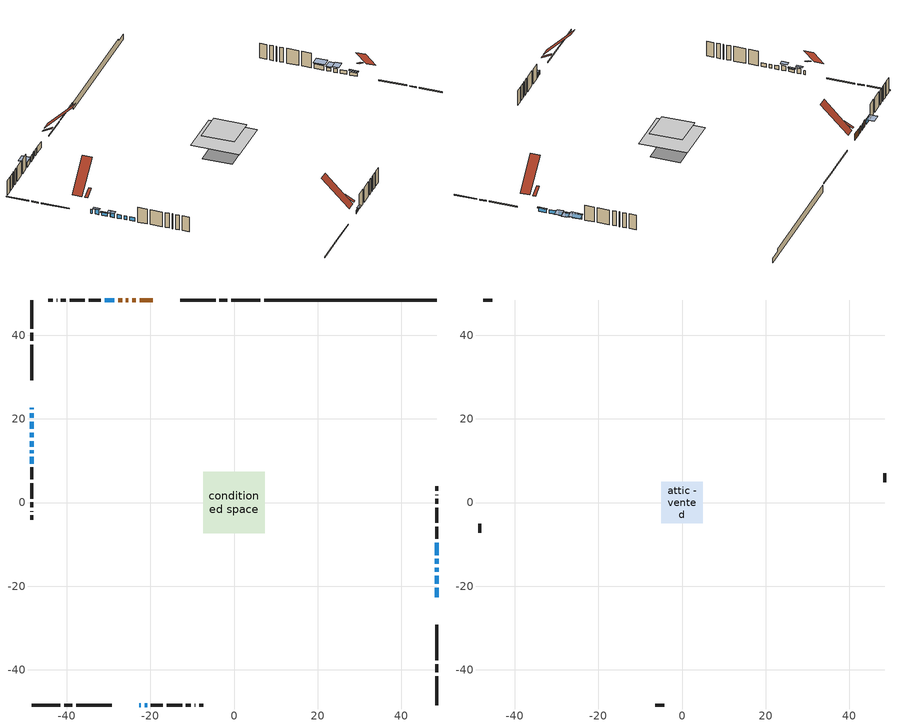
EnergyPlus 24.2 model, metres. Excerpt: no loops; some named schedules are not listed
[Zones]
conditioned space
 floor outside (Floor1 construction): -0.64,-0.64 -0.64,0.64 0.64,0.64 0.64,-0.64 z0.12
 floor adiabatic (AdiabaticFloorConstruction): -7.38,-7.38 -7.38,7.38 7.38,7.38 7.38,-7.38 z2.56
 floor foundation (Slab1 construction): -5.75,-4.56 -5.75,4.56 5.75,4.56 5.75,-4.56 z-2.22
 wall outside (RimJoist1 construction): 6.28,48.44 -0.66,48.44 / -48.44,-48.44 -41.51,-48.44 / -48.44,48.44 -48.44,41.51 / 48.44,-48.44 48.44,-41.51 z0.12:0.42
 wall outside (RimJoist2 construction): -1.59,48.44 -3.48,48.44 / -40.58,-48.44 -38.69,-48.44 / -48.44,40.58 -48.44,38.69 / 48.44,-40.58 48.44,-38.69 z0.12:0.42
 wall outside (RimJoist3 construction): -4.41,48.44 -12.86,48.44 / -37.76,-48.44 -29.3,-48.44 / -48.44,37.76 -48.44,29.3 / 48.44,-37.76 48.44,-29.3 z0.12:0.42
 wall outside (AdiabaticWallConstruction 1): -19.47,48.44 -22.57,48.44 / -23.49,48.44 -24.35,48.44 / -25.28,48.44 -25.86,48.44 / -26.79,48.44 -27.69,48.44 z0.12:2.15
 wall outside (AdiabaticWallConstruction): -48.44,22.7 -48.44,22.28 / 48.44,-19.44 48.44,-17.53 / -22.7,-48.44 -22.28,-48.44 / -48.44,14.66 -48.44,13.38 / 48.44,-16.6 48.44,-15.59 / -48.44,12.46 -48.44,11.83 / -48.44,10.9 -48.44,9.32 z0.12:1.34; -48.44,21.36 -48.44,20.24 / -48.44,16.7 -48.44,15.58 z0.12:1.75; -48.44,19.31 -48.44,17.63 / -21.36,-48.44 -20.8,-48.44 z0.12:1.04; 48.44,-22.7 48.44,-20.37 / 48.44,-14.66 48.44,-13.49 z0.12:1.26; 48.44,-12.56 48.44,-9.59 z0.12:1.64; -28.61,48.44 -30.96,48.44 z0.12:1.62
 wall outside (Wall1 construction): -31.89,48.44 -34.73,48.44 / -19.87,-48.44 -17.02,-48.44 / -48.44,8.39 -48.44,5.54 / 48.44,-8.66 48.44,-5.82 z0.12:5
 wall outside (Wall2 construction): -35.66,48.44 -39.32,48.44 / -16.09,-48.44 -12.43,-48.44 / -48.44,4.61 -48.44,0.95 / 48.44,-4.89 48.44,-1.22 z0.12:5
 wall outside (Wall3 construction): -40.25,48.44 -41.39,48.44 / -11.5,-48.44 -10.36,-48.44 / -48.44,0.02 -48.44,-1.12 / 48.44,-0.3 48.44,0.85 z0.12:5
 wall outside (Wall4 construction): -42.32,48.44 -42.45,48.44 / -9.43,-48.44 -9.3,-48.44 / -48.44,-2.05 -48.44,-2.18 / 48.44,1.78 48.44,1.91 z0.12:5
 wall outside (Wall5 construction): -43.38,48.44 -44.43,48.44 / -8.37,-48.44 -7.33,-48.44 / -48.44,-3.11 -48.44,-4.15 / 48.44,2.83 48.44,3.88 z0.12:5
 wall foundation (FoundationWall1 construction): 7.21,48.44,-2.22 7.21,48.44,0.12 44.32,48.44,0.12 44.32,48.44,-0.7 48.44,48.44,-0.7 48.44,48.44,-2.22
 window (WindowConstruction 8): -48.44,22.7 -48.44,22.28 z0.12:1.34
 window (WindowConstruction 12): -48.44,21.35 -48.44,20.24 z0.12:1.74
 window (WindowConstruction 5): -48.44,19.31 -48.44,17.63 z0.12:1.03
 window (WindowConstruction 6): 48.44,-22.7 48.44,-20.37 z0.12:1.26
 window (WindowConstruction 7): 48.44,-19.44 48.44,-17.53 z0.12:1.34
 window (WindowConstruction 13): -22.7,-48.44 -22.28,-48.44 z0.12:1.34
 window (WindowConstruction 9): -48.44,16.7 -48.44,15.58 z0.12:1.74
 window (WindowConstruction 14): -48.44,14.65 -48.44,13.39 z0.12:1.34
 window (WindowConstruction 10): 48.44,-16.6 48.44,-15.59 z0.12:1.34
 window (WindowConstruction 11): -21.35,-48.44 -20.8,-48.44 z0.12:1.03
 window (WindowConstruction): -48.44,12.46 -48.44,11.83 z0.12:1.34
 window (WindowConstruction 1): -48.44,10.9 -48.44,9.32 z0.12:1.34
 window (WindowConstruction 2): 48.44,-14.66 48.44,-13.49 z0.12:1.26
 window (WindowConstruction 3): 48.44,-12.56 48.44,-9.59 z0.12:1.64
 window (WindowConstruction 4): -28.62,48.44 -30.96,48.44 z0.12:1.62
 door (Door): -19.47,48.44 -22.57,48.44 z0.12:2.15
 door (Door 1): -23.49,48.44 -24.35,48.44 z0.12:2.15
 door (Door 2): -25.28,48.44 -25.86,48.44 z0.12:2.15
 door (Door 3): -26.79,48.44 -27.69,48.44 z0.12:2.15
 ceiling adiabatic (AdiabaticFloorConstruction): 7.38,-7.38 7.38,7.38 -7.38,7.38 -7.38,-7.38 z2.56
 roof outside (Roof2 construction): -18.54,48.44,5 -18.54,45.46,6.49 -17.7,45.46,6.49 -17.7,48.44,5; -23.63,-48.44,5 -23.63,-45.46,6.49 -24.47,-45.46,6.49 -24.47,-48.44,5; -48.44,23.63,5 -45.46,23.63,6.49 -45.46,24.47,6.49 -48.44,24.47,5; 48.44,-23.63,5 45.46,-23.63,6.49 45.46,-24.47,6.49 48.44,-24.47,5
attic - vented
 floor to conditioned space (Floor2 construction Reversed): -5.01,-5.01 -5.01,5.01 5.01,5.01 5.01,-5.01 z5
 wall outside (Wall6 construction): -45.36,48.44 -47.52,48.44 / -6.4,-48.44 -4.24,-48.44 / -48.44,-5.08 -48.44,-7.24 / 48.44,4.81 48.44,6.97 z0.12:5
 roof outside (Roof1 construction): -16.77,48.44,5 -16.77,40.02,13.42 -13.79,40.02,13.42 -13.79,48.44,5; -25.4,-48.44,5 -25.4,-40.02,13.42 -28.37,-40.02,13.42 -28.37,-48.44,5; -48.44,25.4,5 -40.02,25.4,13.42 -40.02,28.37,13.42 -48.44,28.37,5; 48.44,-25.4,5 40.02,-25.4,13.42 40.02,-28.37,13.42 48.44,-28.37,5
shading: -48.44,19.78 -48.44,21.81 -49.2,21.81 -49.2,19.78 z2.2; -48.44,17.33 -48.44,19.61 -49.05,19.61 -49.05,17.33 z1.33; 48.44,-20.07 48.44,-23 49.05,-23 49.05,-20.07 z1.56; -48.44,15.12 -48.44,17.16 -49.81,17.16 -49.81,15.12 z2.2; 48.44,-15.13 48.44,-17.06 51.04,-17.06 51.04,-15.13 z1.8; -20.19,-48.44 -21.96,-48.44 -21.96,-48.9 -20.19,-48.9 z1.64; 48.44,-13.19 48.44,-14.96 51.04,-14.96 51.04,-13.19 z1.56; 48.44,-9.29 48.44,-12.86 51.04,-12.86 51.04,-9.29 z1.94; -31.26,48.44 -28.32,48.44 -28.32,51.04 -31.26,51.04 z1.92
[Building]
Building 1: Terrain=Suburbs
[Site:Location]
Bathurst AP_NB: Latitude {deg}=47.63; Longitude {deg}=-65.74; Time Zone {hr}=-4; Elevation {m}=59; Keep Site Location Information=Yes
[Site:GroundTemperature:Shallow]
0.0375368, -2.14911, -2.32423, -1.28655, 2.87914, 7.02543, 10.62, 12.8971, 13.0906, 11.2385, 7.7356, 3.71651
[Site:WaterMainsTemperature]
Calculation Method=Schedule; Temperature Schedule=mains temperature schedule
[Material] Roughness=Rough; Thermal Absorptance=0.9
Name | Thickness {m} | Conductivity {W/m-K} | Density {kg/m3} | Specific Heat {J/kg-K} | Solar Absorptance | Visible Absorptance
asphalt or fiberglass shingles | 0.00635 | 0.162714 | 1121.4 | 1465.45 | 0.4 | 0.4
ceiling loosefill ins | 0.169333 | 0.0480833 | 16.02 | 1046.75 | 0.7 | 0.7
ceiling stud and cavity | 0.1397 | 0.103438 | 65.682 | 1177.47 | 0.7 | 0.7
concrete 4.0 in. | 0.1016 | 1.803125 | 2242.8 | 837.4 | 0.7 | 0.7
concrete 8.0 in. | 0.2032 | 1.803125 | 2242.8 | 837.4 | 0.7 | 0.7
door material | 0.04445 | 0.0451087 | 512.64 | 1214.23 | 0.7 | 0.7
door material 1 | 0.04445 | 0.188738 | 512.64 | 1214.23 | 0.7 | 0.7
exterior vertical ins | 0.0365504 | 0.029427 | 32.04 | 1214.23 | 0.7 | 0.7
floor covering | 0.0127 | 0.0433444 | 54.468 | 1339.84 | 0.6 | 0.6
floor rigid ins; rim joist rigid ins; wall rigid ins | 0.051816 | 0.029427 | 32.04 | 1214.23 | 0.7 | 0.7
floor rigid ins 1; wall rigid ins 1 | 0.512978 | 0.029427 | 32.04 | 1214.23 | 0.7 | 0.7
floor stud and cavity | 0.1397 | 0.104227 | 92.3553 | 1139.71 | 0.7 | 0.7
floor stud and cavity 1 | 0.1397 | 1.75129 | 37.0049 | 1207.88 | 0.7 | 0.7
furniture material conditioned space 1 | 0.1524 | 0.115458 | 640.8 | 1214.23 | 0.6 | 0.6
gypsum board | 0.0127 | 0.160291 | 801 | 837.4 | 0.6 | 0.6
gypsum board 1 | 0.0127 | 0.160291 | 801 | 837.4 | 0.7 | 0.7
osb sheathing 0.5 in. | 0.0127 | 0.115458 | 512.64 | 1214.23 | 0.7 | 0.7
osb sheathing 0.75 in. | 0.01905 | 0.115458 | 512.64 | 1214.23 | 0.7 | 0.7
osb sheathing 2.0 in. | 0.0508 | 0.115458 | 512.64 | 1214.23 | 0.7 | 0.7
rim joist rigid ins 1 | 0.103632 | 0.029427 | 32.04 | 1214.23 | 0.7 | 0.7
rim joist stud and cavity | 0.0508 | 0.0402607 | 125.044 | 1163.47 | 0.6 | 0.6
rim joist stud and cavity 1 | 0.0508 | 0.0407728 | 125.044 | 1163.47 | 0.6 | 0.6
rim joist stud and cavity 2 | 0.0508 | 0.0181723 | 125.044 | 1163.47 | 0.6 | 0.6
roof stud and cavity | 0.2032 | 0.391025 | 78.34581 | 1123.46 | 0.7 | 0.7
wall stud and cavity | 0.1397 | 0.157732 | 139.0536 | 1170.24 | 0.7 | 0.7
wall stud and cavity 1 | 0.1397 | 0.218567 | 139.0536 | 1170.24 | 0.7 | 0.7
wall stud and cavity 2 | 0.1397 | 0.272647 | 139.0536 | 1170.24 | 0.7 | 0.7
wall stud and cavity 3 | 0.1397 | 0.801472 | 139.0536 | 1170.24 | 0.7 | 0.7
wall stud and cavity 4 | 0.1397 | 0.273587 | 139.0536 | 1170.24 | 0.7 | 0.7
wall stud and cavity 5 | 0.0889 | 6.1454 | 50.32683 | 1063.81 | 0.6 | 0.6
wall stud and cavity 6 | 0.0889 | 0.380278 | 52.3479 | 1209.89 | 0.7 | 0.7
wall stud and cavity 7 | 0.0889 | 0.391764 | 83.0341 | 1211.67 | 0.7 | 0.7
wood siding | 0.0254 | 0.102417 | 544.68 | 1172.36 | 0.4 | 0.4
wood siding 1 | 0.00254 | 0.102417 | 544.68 | 1172.36 | 0.4 | 0.4
wood siding 2; wood siding 3; wood siding 4 | 0.0254 | 0.102417 | 544.68 | 1172.36 | 0.7 | 0.7
[WindowMaterial:SimpleGlazingSystem]
Name | U-Factor {W/m2-K} | Solar Heat Gain Coefficient
WindowMaterial | 2.06736 | 0.51
WindowMaterial 1 | 1.98219 | 0.57
WindowMaterial 10 | 2.14288 | 0.46
WindowMaterial 2 | 1.99922 | 0.55
WindowMaterial 3 | 1.90383 | 0.62
WindowMaterial 4 | 2.08553 | 0.5
WindowMaterial 5 | 1.94926 | 0.59
WindowMaterial 6 | 1.97765 | 0.56
WindowMaterial 7 | 1.88055 | 0.63
WindowMaterial 8 | 1.90156 | 0.61
WindowMaterial 9 | 2.200225 | 0.42
[Construction]
AdiabaticFloorConstruction: floor stud and cavity 1, floor rigid ins 1, osb sheathing 0.75 in., floor covering
AdiabaticWallConstruction: wood siding 3, wall rigid ins 1, wall stud and cavity 6, gypsum board
AdiabaticWallConstruction 1: wood siding 4, wall rigid ins 1, wall stud and cavity 6, gypsum board
Door; Door 1; Door 2: door material
Door 3: door material 1
Floor1 construction: floor stud and cavity, floor rigid ins, osb sheathing 0.75 in., floor covering
Floor2 construction Reversed: gypsum board, ceiling stud and cavity, ceiling loosefill ins
FoundationWall1 construction: concrete 8.0 in., gypsum board 1
furniture construction conditioned space 1: furniture material conditioned space 1
PartitionWallConstruction: gypsum board, wall stud and cavity 7, gypsum board
RimJoist1 construction: wood siding 2, rim joist rigid ins, osb sheathing 2.0 in., rim joist stud and cavity
RimJoist2 construction: wood siding 2, rim joist rigid ins, osb sheathing 2.0 in., rim joist stud and cavity 1
RimJoist3 construction: wood siding 2, rim joist rigid ins 1, osb sheathing 2.0 in., rim joist stud and cavity 2
Roof1 construction: asphalt or fiberglass shingles
Roof2 construction: asphalt or fiberglass shingles, osb sheathing 0.75 in., roof stud and cavity, gypsum board
Slab1 construction: concrete 4.0 in.
Wall1 construction: wood siding, wall rigid ins, osb sheathing 0.5 in., wall stud and cavity, gypsum board
Wall2 construction: wood siding, wall rigid ins, osb sheathing 0.5 in., wall stud and cavity 1, gypsum board
Wall3 construction: wood siding, wall rigid ins, osb sheathing 0.5 in., wall stud and cavity 2, gypsum board
Wall4 construction: wood siding, wall rigid ins, osb sheathing 0.5 in., wall stud and cavity 3, gypsum board
Wall5 construction: wood siding, wall rigid ins, osb sheathing 0.5 in., wall stud and cavity 4, gypsum board
Wall6 construction: wood siding 1, wall stud and cavity 5
WindowConstruction; WindowConstruction 5: WindowMaterial
WindowConstruction 1: WindowMaterial 1
WindowConstruction 10: WindowMaterial 8
WindowConstruction 11: WindowMaterial 9
WindowConstruction 12; WindowConstruction 9: WindowMaterial 7
WindowConstruction 13; WindowConstruction 8: WindowMaterial 6
WindowConstruction 14: WindowMaterial 10
WindowConstruction 2; WindowConstruction 6: WindowMaterial 2
WindowConstruction 3: WindowMaterial 3
WindowConstruction 4: WindowMaterial 4
WindowConstruction 7: WindowMaterial 5
[Zone] Multiplier=1; Part of Total Floor Area=Yes
Name | Volume {m3}
attic - vented | 118.559
conditioned space | 826.5
[Space]
Name | Zone | Volume {m3}
attic - vented 1 | attic - vented | 118.559
conditioned space 1 | conditioned space | 826.5
[ZoneInfiltration:EffectiveLeakageArea]
infil attic - vented 1: Zone or Space=attic - vented 1; Schedule=Always On Discrete; Effective Air Leakage Area {cm2}=4016; Stack Coefficient=0.000925037; Wind Coefficient=2.05494e-05
[ZoneMixing]
whole house fan mix: Zone or Space=attic - vented; Schedule=Always On Continuous; Design Flow Rate Calculation Method=Flow/Zone; Design Flow Rate {m3/s}=0; Source Zone or Space=conditioned space
[SurfaceProperty:ExposedFoundationPerimeter]
Slab1: Exposed Perimeter Calculation Method=TotalExposedPerimeter; Total Exposed Perimeter {m}=41.239
[InternalMass] Zone or ZoneList=conditioned space; Space or SpaceList=conditioned space 1
Name | Construction | Surface Area {m2}
furniture mass conditioned space 1 | furniture construction conditioned space 1 | 129.684
partition wall mass | PartitionWallConstruction | 324.21
[Lights]
interior lighting: Zone or ZoneList or Space or SpaceList=conditioned space 1; Schedule=interior lighting schedule; Design Level Calculation Method=LightingLevel; Lighting Level {W}=343.2; Return Air Fraction=0; Fraction Radiant=0.6; Fraction Visible=0.2; Fraction Replaceable=1
[People]
occupants: Zone or ZoneList or Space or SpaceList=conditioned space 1; Number of People Schedule=occupants schedule; Number of People Calculation Method=People; Number of People=3; Fraction Radiant=0.314171; Sensible Heat Fraction=0.56303; Activity Level Schedule=occupants activity schedule; Carbon Dioxide Generation Rate {m3/s-W}=0; Enable ASHRAE 55 Comfort Warnings=No; Mean Radiant Temperature Calculation Type=EnclosureAveraged
[ElectricEquipment] Zone or ZoneList or Space or SpaceList=conditioned space 1; Design Level Calculation Method=EquipmentLevel
Name | Schedule | Design Level {W} | Fraction Latent | Fraction Radiant | Fraction Lost
clothes dryer | clothes dryer schedule | 140.772 | 0.015 | 0.081 | 0.85
clothes washer | clothes washer schedule | 32.1985 | 0.03 | 0.162 | 0.7
cooking range | cooking range schedule | 215.147 | 0.08 | 0.432 | 0.2
dishwasher | dishwasher schedule | 66.8632 | 0.3 | 0.18 | 0.4
fridge | fridge schedule | 72.9452 | 0 | 0.6 | 0
mech vent house fan | mech vent house fan schedule | 41.2267 | 0 | 0 | 0.5
mech vent house fan cfis | mech vent house fan cfis schedule | 0 | 0 | 0 | 0
mech vent range fan 0 | mech vent range fan 0 schedule | 57 | 0 | 0 | 1
misc plug loads | misc plug loads schedule | 494.7 | 0.045 | 0.513 | 0.1
whole house fan | Always On Discrete | 0 | 0 | 0 | 1
[OtherEquipment] Zone or ZoneList or Space or SpaceList=conditioned space 1; Design Level Calculation Method=EquipmentLevel
Name | Fuel Type | Schedule | Design Level {W} | Fraction Latent | Fraction Radiant | Fraction Lost
clothes dryer 1 | Electricity | clothes dryer schedule | 0 | 0.015 | 0.081 | 0.85
cooking range 1 | Electricity | cooking range schedule | 0 | 0.08 | 0.432 | 0.2
general water use latent | None | general water use schedule | 62.594 | 1 | 0 | 0
general water use sensible | None | general water use schedule | -61.6891 | 0 | 0.6 | 0
mech vent house fan latent load | None | Always On Discrete | 0 | 1 | 0 | 0
mech vent house fan sensible load | None | Always On Discrete | 0 | 0 | 0 | 0
water heater energy adjustment1 | Electricity | Always On Discrete | 0.01 | 0 | 0 | 1
[ZoneInfiltration:DesignFlowRate] Zone or ZoneList or Space or SpaceList=conditioned space 1; Schedule=Always On Discrete; Design Flow Rate Calculation Method=Flow/Zone; Design Flow Rate {m3/s}=0
infil flow; natural vent flow; whole house fan flow
[ZoneControl:Thermostat]
conditioned space Thermostat: Zone or ZoneList=conditioned space; Control Type Schedule=conditioned space Thermostat Schedule; Control 1=conditioned space temperature setpoint; Temperature Difference Between Cutout And Setpoint {deltaC}=0
[ThermostatSetpoint:DualSetpoint]
conditioned space temperature setpoint: Heating Setpoint Temperature Schedule=heating setpoint; Cooling Setpoint Temperature Schedule=cooling setpoint
[Zone equipment]
conditioned space: electric baseboard
[Foundation:Kiva]
Foundation Kiva 1: Initial Indoor Air Temperature {C}=18; Wall Height Above Grade {m}=0.12; Wall Depth Below Slab {m}=0.2032; Custom Block Material Name 1=exterior vertical ins; Custom Block Depth 1 {m}=2.34001; Custom Block X Position 1 {m}=0.2159; Custom Block Z Position 1 {m}=0
[Foundation:Kiva:Settings]
Soil Conductivity {W/m-K}=0.849921; Soil Density {kg/m3}=1842.3; Soil Specific Heat {J/kg-K}=418.7; Ground Solar Absorptivity=0.9; Ground Thermal Absorptivity=0.9; Ground Surface Roughness {m}=0.03; Far-Field Width {m}=40; Deep-Ground Boundary Condition=ZeroFlux; Deep-Ground Depth {m}=40; Minimum Cell Dimension {m}=0.2; Maximum Cell Growth Coefficient=3; Simulation Timestep=Timestep
[Exterior:Lights]
exterior lighting: Schedule=exterior lighting schedule; Design Level {W}=75.6
[EnergyManagementSystem:Sensor] Output:Variable or Output:Meter Index Key=conditioned space
Name | Output:Variable or Output:Meter
conditioned_space_clg_unmet_s | Zone Cooling Setpoint Not Met Time
conditioned_space_htg_unmet_s | Zone Heating Setpoint Not Met Time
fridge_tin_s; tin_s; tin_s_1 | Zone Mean Air Temperature
tout_s | Zone Outdoor Air Drybulb Temperature
win_s | Zone Air Humidity Ratio
[Schedule:Constant]
Name | Hourly Value
Always On Continuous; mech vent house fan schedule; mech vent house fan cfis schedule; Always On Discrete | 1
occupants activity schedule | 117.228
fridge schedule | 0
[Schedule:Week:Daily]
interior lighting schedule Week Rule - Jan1-Jan27: interior lighting schedule day, interior lighting schedule day, interior lighting schedule day, interior lighting schedule day, interior lighting schedule day, interior lighting schedule day, interior lighting schedule day, interior lighting schedule default day, interior lighting schedule default day, interior lighting schedule default day, interior lighting schedule default day, interior lighting schedule default day
interior lighting schedule Week Rule - Jan28-Feb3: interior lighting schedule day, interior lighting schedule day, interior lighting schedule day, interior lighting schedule day, interior lighting schedule day 1, interior lighting schedule day 1, interior lighting schedule day 1, interior lighting schedule default day, interior lighting schedule default day, interior lighting schedule default day, interior lighting schedule default day, interior lighting schedule default day
interior lighting schedule Week Rule - Feb4-Feb24: interior lighting schedule day 1, interior lighting schedule day 1, interior lighting schedule day 1, interior lighting schedule day 1, interior lighting schedule day 1, interior lighting schedule day 1, interior lighting schedule day 1, interior lighting schedule default day, interior lighting schedule default day, interior lighting schedule default day, interior lighting schedule default day, interior lighting schedule default day
interior lighting schedule Week Rule - Feb25-Mar3: interior lighting schedule day 1, interior lighting schedule day 1, interior lighting schedule day 1, interior lighting schedule day 1, interior lighting schedule day 2, interior lighting schedule day 2, interior lighting schedule day 2, interior lighting schedule default day, interior lighting schedule default day, interior lighting schedule default day, interior lighting schedule default day, interior lighting schedule default day
interior lighting schedule Week Rule - Mar4-Mar31: interior lighting schedule day 2, interior lighting schedule day 2, interior lighting schedule day 2, interior lighting schedule day 2, interior lighting schedule day 2, interior lighting schedule day 2, interior lighting schedule day 2, interior lighting schedule default day, interior lighting schedule default day, interior lighting schedule default day, interior lighting schedule default day, interior lighting schedule default day
interior lighting schedule Week Rule - Apr1-Apr28: interior lighting schedule day 3, interior lighting schedule day 3, interior lighting schedule day 3, interior lighting schedule day 3, interior lighting schedule day 3, interior lighting schedule day 3, interior lighting schedule day 3, interior lighting schedule default day, interior lighting schedule default day, interior lighting schedule default day, interior lighting schedule default day, interior lighting schedule default day
interior lighting schedule Week Rule - Apr29-May5: interior lighting schedule day 3, interior lighting schedule day 3, interior lighting schedule day 4, interior lighting schedule day 4, interior lighting schedule day 4, interior lighting schedule day 4, interior lighting schedule day 4, interior lighting schedule default day, interior lighting schedule default day, interior lighting schedule default day, interior lighting schedule default day, interior lighting schedule default day
interior lighting schedule Week Rule - May6-May26: interior lighting schedule day 4, interior lighting schedule day 4, interior lighting schedule day 4, interior lighting schedule day 4, interior lighting schedule day 4, interior lighting schedule day 4, interior lighting schedule day 4, interior lighting schedule default day, interior lighting schedule default day, interior lighting schedule default day, interior lighting schedule default day, interior lighting schedule default day
interior lighting schedule Week Rule - May27-Jun2: interior lighting schedule day 4, interior lighting schedule day 4, interior lighting schedule day 4, interior lighting schedule day 4, interior lighting schedule day 4, interior lighting schedule day 5, interior lighting schedule day 5, interior lighting schedule default day, interior lighting schedule default day, interior lighting schedule default day, interior lighting schedule default day, interior lighting schedule default day
interior lighting schedule Week Rule - Jun3-Jun30: interior lighting schedule day 5, interior lighting schedule day 5, interior lighting schedule day 5, interior lighting schedule day 5, interior lighting schedule day 5, interior lighting schedule day 5, interior lighting schedule day 5, interior lighting schedule default day, interior lighting schedule default day, interior lighting schedule default day, interior lighting schedule default day, interior lighting schedule default day
interior lighting schedule Week Rule - Jul1-Jul28: interior lighting schedule day 6, interior lighting schedule day 6, interior lighting schedule day 6, interior lighting schedule day 6, interior lighting schedule day 6, interior lighting schedule day 6, interior lighting schedule day 6, interior lighting schedule default day, interior lighting schedule default day, interior lighting schedule default day, interior lighting schedule default day, interior lighting schedule default day
interior lighting schedule Week Rule - Jul29-Aug4: interior lighting schedule day 6, interior lighting schedule day 6, interior lighting schedule day 6, interior lighting schedule day 7, interior lighting schedule day 7, interior lighting schedule day 7, interior lighting schedule day 7, interior lighting schedule default day, interior lighting schedule default day, interior lighting schedule default day, interior lighting schedule default day, interior lighting schedule default day
interior lighting schedule Week Rule - Aug5-Aug25: interior lighting schedule day 7, interior lighting schedule day 7, interior lighting schedule day 7, interior lighting schedule day 7, interior lighting schedule day 7, interior lighting schedule day 7, interior lighting schedule day 7, interior lighting schedule default day, interior lighting schedule default day, interior lighting schedule default day, interior lighting schedule default day, interior lighting schedule default day
interior lighting schedule Week Rule - Aug26-Sep1: interior lighting schedule day 7, interior lighting schedule day 7, interior lighting schedule day 7, interior lighting schedule day 7, interior lighting schedule day 7, interior lighting schedule day 7, interior lighting schedule day 8, interior lighting schedule default day, interior lighting schedule default day, interior lighting schedule default day, interior lighting schedule default day, interior lighting schedule default day
interior lighting schedule Week Rule - Sep2-Sep29: interior lighting schedule day 8, interior lighting schedule day 8, interior lighting schedule day 8, interior lighting schedule day 8, interior lighting schedule day 8, interior lighting schedule day 8, interior lighting schedule day 8, interior lighting schedule default day, interior lighting schedule default day, interior lighting schedule default day, interior lighting schedule default day, interior lighting schedule default day
interior lighting schedule Week Rule - Sep30-Oct6: interior lighting schedule day 8, interior lighting schedule day 9, interior lighting schedule day 9, interior lighting schedule day 9, interior lighting schedule day 9, interior lighting schedule day 9, interior lighting schedule day 9, interior lighting schedule default day, interior lighting schedule default day, interior lighting schedule default day, interior lighting schedule default day, interior lighting schedule default day
interior lighting schedule Week Rule - Oct7-Oct27: interior lighting schedule day 9, interior lighting schedule day 9, interior lighting schedule day 9, interior lighting schedule day 9, interior lighting schedule day 9, interior lighting schedule day 9, interior lighting schedule day 9, interior lighting schedule default day, interior lighting schedule default day, interior lighting schedule default day, interior lighting schedule default day, interior lighting schedule default day
interior lighting schedule Week Rule - Oct28-Nov3: interior lighting schedule day 9, interior lighting schedule day 9, interior lighting schedule day 9, interior lighting schedule day 9, interior lighting schedule day 10, interior lighting schedule day 10, interior lighting schedule day 10, interior lighting schedule default day, interior lighting schedule default day, interior lighting schedule default day, interior lighting schedule default day, interior lighting schedule default day
interior lighting schedule Week Rule - Nov4-Nov24: interior lighting schedule day 10, interior lighting schedule day 10, interior lighting schedule day 10, interior lighting schedule day 10, interior lighting schedule day 10, interior lighting schedule day 10, interior lighting schedule day 10, interior lighting schedule default day, interior lighting schedule default day, interior lighting schedule default day, interior lighting schedule default day, interior lighting schedule default day
interior lighting schedule Week Rule - Nov25-Dec1: interior lighting schedule day 10, interior lighting schedule day 10, interior lighting schedule day 10, interior lighting schedule day 10, interior lighting schedule day 10, interior lighting schedule day 10, interior lighting schedule day 11, interior lighting schedule default day, interior lighting schedule default day, interior lighting schedule default day, interior lighting schedule default day, interior lighting schedule default day
interior lighting schedule Week Rule - Dec2-Dec31: interior lighting schedule day 11, interior lighting schedule day 11, interior lighting schedule day 11, interior lighting schedule day 11, interior lighting schedule day 11, interior lighting schedule day 11, interior lighting schedule day 11, interior lighting schedule default day, interior lighting schedule default day, interior lighting schedule default day, interior lighting schedule default day, interior lighting schedule default day
occupants schedule Week Rule - Jan1-Dec31: occupants schedule day, occupants schedule day, occupants schedule day, occupants schedule day, occupants schedule day, occupants schedule day, occupants schedule day, occupants schedule default day, occupants schedule default day, occupants schedule default day, occupants schedule default day, occupants schedule default day
clothes dryer schedule Week Rule - Jan1-Dec31: clothes dryer schedule day, clothes dryer schedule day, clothes dryer schedule day, clothes dryer schedule day, clothes dryer schedule day, clothes dryer schedule day, clothes dryer schedule day, clothes dryer schedule default day, clothes dryer schedule default day, clothes dryer schedule default day, clothes dryer schedule default day, clothes dryer schedule default day
clothes washer schedule Week Rule - Jan1-Dec31: clothes washer schedule day, clothes washer schedule day, clothes washer schedule day, clothes washer schedule day, clothes washer schedule day, clothes washer schedule day, clothes washer schedule day, clothes washer schedule default day, clothes washer schedule default day, clothes washer schedule default day, clothes washer schedule default day, clothes washer schedule default day
cooking range schedule Week Rule - Jan1-Dec31: cooking range schedule day, cooking range schedule day, cooking range schedule day, cooking range schedule day, cooking range schedule day, cooking range schedule day, cooking range schedule day, cooking range schedule default day, cooking range schedule default day, cooking range schedule default day, cooking range schedule default day, cooking range schedule default day
dishwasher schedule Week Rule - Jan1-Dec31: dishwasher schedule day, dishwasher schedule day, dishwasher schedule day, dishwasher schedule day, dishwasher schedule day, dishwasher schedule day, dishwasher schedule day, dishwasher schedule default day, dishwasher schedule default day, dishwasher schedule default day, dishwasher schedule default day, dishwasher schedule default day
mech vent range fan 0 schedule Week Rule - Jan1-Dec31: mech vent range fan 0 schedule day, mech vent range fan 0 schedule day, mech vent range fan 0 schedule day, mech vent range fan 0 schedule day, mech vent range fan 0 schedule day, mech vent range fan 0 schedule day, mech vent range fan 0 schedule day, mech vent range fan 0 schedule default day, mech vent range fan 0 schedule default day, mech vent range fan 0 schedule default day, mech vent range fan 0 schedule default day, mech vent range fan 0 schedule default day
misc plug loads schedule Week Rule - Jan1-Dec31: misc plug loads schedule day, misc plug loads schedule day, misc plug loads schedule day, misc plug loads schedule day, misc plug loads schedule day, misc plug loads schedule day, misc plug loads schedule day, misc plug loads schedule default day, misc plug loads schedule default day, misc plug loads schedule default day, misc plug loads schedule default day, misc plug loads schedule default day
general water use schedule Week Rule - Jan1-Dec31: general water use schedule day, general water use schedule day, general water use schedule day, general water use schedule day, general water use schedule day, general water use schedule day, general water use schedule day, general water use schedule default day, general water use schedule default day, general water use schedule default day, general water use schedule default day, general water use schedule default day
exterior lighting schedule Week Rule - Jan1-Jan27: exterior lighting schedule day, exterior lighting schedule day, exterior lighting schedule day, exterior lighting schedule day, exterior lighting schedule day, exterior lighting schedule day, exterior lighting schedule day, exterior lighting schedule default day, exterior lighting schedule default day, exterior lighting schedule default day, exterior lighting schedule default day, exterior lighting schedule default day
exterior lighting schedule Week Rule - Jan28-Feb3: exterior lighting schedule day, exterior lighting schedule day, exterior lighting schedule day, exterior lighting schedule day, exterior lighting schedule day 1, exterior lighting schedule day 1, exterior lighting schedule day 1, exterior lighting schedule default day, exterior lighting schedule default day, exterior lighting schedule default day, exterior lighting schedule default day, exterior lighting schedule default day
exterior lighting schedule Week Rule - Feb4-Feb24: exterior lighting schedule day 1, exterior lighting schedule day 1, exterior lighting schedule day 1, exterior lighting schedule day 1, exterior lighting schedule day 1, exterior lighting schedule day 1, exterior lighting schedule day 1, exterior lighting schedule default day, exterior lighting schedule default day, exterior lighting schedule default day, exterior lighting schedule default day, exterior lighting schedule default day
exterior lighting schedule Week Rule - Feb25-Mar3: exterior lighting schedule day 1, exterior lighting schedule day 1, exterior lighting schedule day 1, exterior lighting schedule day 1, exterior lighting schedule day 2, exterior lighting schedule day 2, exterior lighting schedule day 2, exterior lighting schedule default day, exterior lighting schedule default day, exterior lighting schedule default day, exterior lighting schedule default day, exterior lighting schedule default day
exterior lighting schedule Week Rule - Mar4-Mar31: exterior lighting schedule day 2, exterior lighting schedule day 2, exterior lighting schedule day 2, exterior lighting schedule day 2, exterior lighting schedule day 2, exterior lighting schedule day 2, exterior lighting schedule day 2, exterior lighting schedule default day, exterior lighting schedule default day, exterior lighting schedule default day, exterior lighting schedule default day, exterior lighting schedule default day
[Schedule:Year]
interior lighting schedule: interior lighting schedule Week Rule - Jan1-Jan27, 1, 1, 1, 27, interior lighting schedule Week Rule - Jan28-Feb3, 1, 28, 2, 3, interior lighting schedule Week Rule - Feb4-Feb24, 2, 4, 2, 24, interior lighting schedule Week Rule - Feb25-Mar3, 2, 25, 3, 3, interior lighting schedule Week Rule - Mar4-Mar31, 3, 4, 3, 31, interior lighting schedule Week Rule - Apr1-Apr28, 4, 1, 4, 28, interior lighting schedule Week Rule - Apr29-May5, 4, 29, 5, 5, interior lighting schedule Week Rule - May6-May26, 5, 6, 5, 26, interior lighting schedule Week Rule - May27-Jun2, 5, 27, 6, 2, interior lighting schedule Week Rule - Jun3-Jun30, 6, 3, 6, 30, interior lighting schedule Week Rule - Jul1-Jul28, 7, 1, 7, 28, interior lighting schedule Week Rule - Jul29-Aug4, 7, 29, 8, 4, interior lighting schedule Week Rule - Aug5-Aug25, 8, 5, 8, 25, interior lighting schedule Week Rule - Aug26-Sep1, 8, 26, 9, 1, interior lighting schedule Week Rule - Sep2-Sep29, 9, 2, 9, 29, interior lighting schedule Week Rule - Sep30-Oct6, 9, 30, 10, 6, interior lighting schedule Week Rule - Oct7-Oct27, 10, 7, 10, 27, interior lighting schedule Week Rule - Oct28-Nov3, 10, 28, 11, 3, interior lighting schedule Week Rule - Nov4-Nov24, 11, 4, 11, 24, interior lighting schedule Week Rule - Nov25-Dec1, 11, 25, 12, 1, interior lighting schedule Week Rule - Dec2-Dec31, 12, 2, 12, 31
occupants schedule: occupants schedule Week Rule - Jan1-Dec31, 1, 1, 12, 31
clothes dryer schedule: clothes dryer schedule Week Rule - Jan1-Dec31, 1, 1, 12, 31
clothes washer schedule: clothes washer schedule Week Rule - Jan1-Dec31, 1, 1, 12, 31
cooking range schedule: cooking range schedule Week Rule - Jan1-Dec31, 1, 1, 12, 31
dishwasher schedule: dishwasher schedule Week Rule - Jan1-Dec31, 1, 1, 12, 31
mech vent range fan 0 schedule: mech vent range fan 0 schedule Week Rule - Jan1-Dec31, 1, 1, 12, 31
misc plug loads schedule: misc plug loads schedule Week Rule - Jan1-Dec31, 1, 1, 12, 31
general water use schedule: general water use schedule Week Rule - Jan1-Dec31, 1, 1, 12, 31
exterior lighting schedule: exterior lighting schedule Week Rule - Jan1-Jan27, 1, 1, 1, 27, exterior lighting schedule Week Rule - Jan28-Feb3, 1, 28, 2, 3, exterior lighting schedule Week Rule - Feb4-Feb24, 2, 4, 2, 24, exterior lighting schedule Week Rule - Feb25-Mar3, 2, 25, 3, 3, exterior lighting schedule Week Rule - Mar4-Mar31, 3, 4, 3, 31, exterior lighting schedule Week Rule - Apr1-Apr28, 4, 1, 4, 28, exterior lighting schedule Week Rule - Apr29-May5, 4, 29, 5, 5, exterior lighting schedule Week Rule - May6-May26, 5, 6, 5, 26, exterior lighting schedule Week Rule - May27-Jun2, 5, 27, 6, 2, exterior lighting schedule Week Rule - Jun3-Jun30, 6, 3, 6, 30, exterior lighting schedule Week Rule - Jul1-Jul28, 7, 1, 7, 28, exterior lighting schedule Week Rule - Jul29-Aug4, 7, 29, 8, 4, exterior lighting schedule Week Rule - Aug5-Aug25, 8, 5, 8, 25, exterior lighting schedule Week Rule - Aug26-Sep1, 8, 26, 9, 1, exterior lighting schedule Week Rule - Sep2-Sep29, 9, 2, 9, 29, exterior lighting schedule Week Rule - Sep30-Oct6, 9, 30, 10, 6, exterior lighting schedule Week Rule - Oct7-Oct27, 10, 7, 10, 27, exterior lighting schedule Week Rule - Oct28-Nov3, 10, 28, 11, 3, exterior lighting schedule Week Rule - Nov4-Nov24, 11, 4, 11, 24, exterior lighting schedule Week Rule - Nov25-Dec1, 11, 25, 12, 1, exterior lighting schedule Week Rule - Dec2-Dec31, 12, 2, 12, 31
[Schedule:Compact]
conditioned space Thermostat Schedule: Through: 12/31, For: AllDays, Until: 24:00, 4
mains temperature schedule: Through: 01/01, For: AllDays, Until: 24:00, 5.18111, Through: 01/02, For: AllDays, Until: 24:00, 5.11, Through: 01/03, For: AllDays, Until: 24:00, 5.04056, Through: 01/04, For: AllDays, Until: 24:00, 4.97167, Through: 01/05, For: AllDays, Until: 24:00, 4.90389, Through: 01/06, For: AllDays, Until: 24:00, 4.83722, Through: 01/07, For: AllDays, Until: 24:00, 4.77167, Through: 01/08, For: AllDays, Until: 24:00, 4.70722, Through: 01/09, For: AllDays, Until: 24:00, 4.64389, Through: 01/10, For: AllDays, Until: 24:00, 4.58167, Through: 01/11, For: AllDays, Until: 24:00, 4.52056, Through: 01/12, For: AllDays, Until: 24:00, 4.46111, Through: 01/13, For: AllDays, Until: 24:00, 4.40222, Through: 01/14, For: AllDays, Until: 24:00, 4.345, Through: 01/15, For: AllDays, Until: 24:00, 4.28889, Through: 01/16, For: AllDays, Until: 24:00, 4.23389, Through: 01/17, For: AllDays, Until: 24:00, 4.18056, Through: 01/18, For: AllDays, Until: 24:00, 4.12833, Through: 01/19, For: AllDays, Until: 24:00, 4.07722, Through: 01/20, For: AllDays, Until: 24:00, 4.02778, Through: 01/21, For: AllDays, Until: 24:00, 3.97944, Through: 01/22, For: AllDays, Until: 24:00, 3.93222, Through: 01/23, For: AllDays, Until: 24:00, 3.88667, Through: 01/24, For: AllDays, Until: 24:00, 3.84278, Through: 01/25, For: AllDays, Until: 24:00, 3.8, Through: 01/26, For: AllDays, Until: 24:00, 3.75889, Through: 01/27, For: AllDays, Until: 24:00, 3.71889, Through: 01/28, For: AllDays, Until: 24:00, 3.68, Through: 01/29, For: AllDays, Until: 24:00, 3.64333, Through: 01/30, For: AllDays, Until: 24:00, 3.60722, Through: 01/31, For: AllDays, Until: 24:00, 3.57333, Through: 02/01, For: AllDays, Until: 24:00, 3.54056, Through: 02/02, For: AllDays, Until: 24:00, 3.50944, Through: 02/03, For: AllDays, Until: 24:00, 3.48, Through: 02/04, For: AllDays, Until: 24:00, 3.45167, Through: 02/05, For: AllDays, Until: 24:00, 3.425, Through: 02/06, For: AllDays, Until: 24:00, 3.39944, Through: 02/07, For: AllDays, Until: 24:00, 3.37611, Through: 02/08, For: AllDays, Until: 24:00, 3.35389, Through: 02/09, For: AllDays, Until: 24:00, 3.33333, Through: 02/10, For: AllDays, Until: 24:00, 3.31444, Through: 02/11, For: AllDays, Until: 24:00, 3.29667, Through: 02/12, For: AllDays, Until: 24:00, 3.28111, Through: 02/13, For: AllDays, Until: 24:00, 3.26667, Through: 02/14, For: AllDays, Until: 24:00, 3.25389, Through: 02/15, For: AllDays, Until: 24:00, 3.24278, Through: 02/16, For: AllDays, Until: 24:00, 3.23278, Through: 02/17, For: AllDays, Until: 24:00, 3.225, Through: 02/18, For: AllDays, Until: 24:00, 3.21833, Through: 02/19, For: AllDays, Until: 24:00, 3.21333, Through: 02/20, For: AllDays, Until: 24:00, 3.21, Through: 02/21, For: AllDays, Until: 24:00, 3.20833, Through: 02/22, For: AllDays, Until: 24:00, 3.20833, Through: 02/23, For: AllDays, Until: 24:00, 3.20944, Through: 02/24, For: AllDays, Until: 24:00, 3.21278, Through: 02/25, For: AllDays, Until: 24:00, 3.21722, Through: 02/26, For: AllDays, Until: 24:00, 3.22333, Through: 02/27, For: AllDays, Until: 24:00, 3.23111, Through: 02/28, For: AllDays, Until: 24:00, 3.24056, Through: 03/01, For: AllDays, Until: 24:00, 3.25111, Through: 03/02, For: AllDays, Until: 24:00, 3.26389, Through: 03/03, For: AllDays, Until: 24:00, 3.27778, Through: 03/04, For: AllDays, Until: 24:00, 3.29333, Through: 03/05, For: AllDays, Until: 24:00, 3.31056, Through: 03/06, For: AllDays, Until: 24:00, 3.32944, Through: 03/07, For: AllDays, Until: 24:00, 3.34944, Through: 03/08, For: AllDays, Until: 24:00, 3.37111, Through: 03/09, For: AllDays, Until: 24:00, 3.39444, Through: 03/10, For: AllDays, Until: 24:00, 3.41944, Through: 03/11, For: AllDays, Until: 24:00, 3.44611, Through: 03/12, For: AllDays, Until: 24:00, 3.47389, Through: 03/13, For: AllDays, Until: 24:00, 3.50333, Through: 03/14, For: AllDays, Until: 24:00, 3.53389, Through: 03/15, For: AllDays, Until: 24:00, 3.56667, Through: 03/16, For: AllDays, Until: 24:00, 3.60056, Through: 03/17, For: AllDays, Until: 24:00, 3.63556, Through: 03/18, For: AllDays, Until: 24:00, 3.67222, Through: 03/19, For: AllDays, Until: 24:00, 3.71056, Through: 03/20, For: AllDays, Until: 24:00, 3.75056, Through: 03/21, For: AllDays, Until: 24:00, 3.79111, Through: 03/22, For: AllDays, Until: 24:00, 3.83389, Through: 03/23, For: AllDays, Until: 24:00, 3.87778, Through: 03/24, For: AllDays, Until: 24:00, 3.92278, Through: 03/25, For: AllDays, Until: 24:00, 3.96944, Through: 03/26, For: AllDays, Until: 24:00, 4.01778, Through: 03/27, For: AllDays, Until: 24:00, 4.06722, Through: 03/28, For: AllDays, Until: 24:00, 4.11778, Through: 03/29, For: AllDays, Until: 24:00, 4.16944, Through: 03/30, For: AllDays, Until: 24:00, 4.22278, Through: 03/31, For: AllDays, Until: 24:00, 4.27778, Through: 04/01, For: AllDays, Until: 24:00, 4.33333, Through: 04/02, For: AllDays, Until: 24:00, 4.39056, Through: 04/03, For: AllDays, Until: 24:00, 4.44889, Through: 04/04, For: AllDays, Until: 24:00, 4.50833, Through: 04/05, For: AllDays, Until: 24:00, 4.56889, Through: 04/06, For: AllDays, Until: 24:00, 4.63111, Through: 04/07, For: AllDays, Until: 24:00, 4.69389, Through: 04/08, For: AllDays, Until: 24:00, 4.75833, Through: 04/09, For: AllDays, Until: 24:00, 4.82333, Through: 04/10, For: AllDays, Until: 24:00, 4.89, Through: 04/11, For: AllDays, Until: 24:00, 4.95778, Through: 04/12, For: AllDays, Until: 24:00, 5.02611, Through: 04/13, For: AllDays, Until: 24:00, 5.09556, Through: 04/14, For: AllDays, Until: 24:00, 5.16667, Through: 04/15, For: AllDays, Until: 24:00, 5.23833, Through: 04/16, For: AllDays, Until: 24:00, 5.31056, Through: 04/17, For: AllDays, Until: 24:00, 5.38444, Through: 04/18, For: AllDays, Until: 24:00, 5.45889, Through: 04/19, For: AllDays, Until: 24:00, 5.53444, Through: 04/20, For: AllDays, Until: 24:00, 5.61056, Through: 04/21, For: AllDays, Until: 24:00, 5.68778, Through: 04/22, For: AllDays, Until: 24:00, 5.76611, Through: 04/23, For: AllDays, Until: 24:00, 5.845, Through: 04/24, For: AllDays, Until: 24:00, 5.92444, Through: 04/25, For: AllDays, Until: 24:00, 6.005, Through: 04/26, For: AllDays, Until: 24:00, 6.08667, Through: 04/27, For: AllDays, Until: 24:00, 6.16833, Through: 04/28, For: AllDays, Until: 24:00, 6.25111, Through: 04/29, For: AllDays, Until: 24:00, 6.33444, Through: 04/30, For: AllDays, Until: 24:00, 6.41833, Through: 05/01, For: AllDays, Until: 24:00, 6.50333, Through: 05/02, For: AllDays, Until: 24:00, 6.58833, Through: 05/03, For: AllDays, Until: 24:00, 6.67444, Through: 05/04, For: AllDays, Until: 24:00, 6.76056, Through: 05/05, For: AllDays, Until: 24:00, 6.84778, Through: 05/06, For: AllDays, Until: 24:00, 6.935, Through: 05/07, For: AllDays, Until: 24:00, 7.02278, Through: 05/08, For: AllDays, Until: 24:00, 7.11111, Through: 05/09, For: AllDays, Until: 24:00, 7.2, Through: 05/10, For: AllDays, Until: 24:00, 7.28944, Through: 05/11, For: AllDays, Until: 24:00, 7.37889, Through: 05/12, For: AllDays, Until: 24:00, 7.46889, Through: 05/13, For: AllDays, Until: 24:00, 7.55889, Through: 05/14, For: AllDays, Until: 24:00, 7.64944, Through: 05/15, For: AllDays, Until: 24:00, 7.74056, Through: 05/16, For: AllDays, Until: 24:00, 7.83111, Through: 05/17, For: AllDays, Until: 24:00, 7.92278, Through: 05/18, For: AllDays, Until: 24:00, 8.01389, Through: 05/19, For: AllDays, Until: 24:00, 8.10556, Through: 05/20, For: AllDays, Until: 24:00, 8.19722, Through: 05/21, For: AllDays, Until: 24:00, 8.28944, Through: 05/22, For: AllDays, Until: 24:00, 8.38111, Through: 05/23, For: AllDays, Until: 24:00, 8.47333, Through: 05/24, For: AllDays, Until: 24:00, 8.565, Through: 05/25, For: AllDays, Until: 24:00, 8.65722, Through: 05/26, For: AllDays, Until: 24:00, 8.74889, Through: 05/27, For: AllDays, Until: 24:00, 8.84111, Through: 05/28, For: AllDays, Until: 24:00, 8.93278, Through: 05/29, For: AllDays, Until: 24:00, 9.02444, Through: 05/30, For: AllDays, Until: 24:00, 9.11611, Through: 05/31, For: AllDays, Until: 24:00, 9.20722, Through: 06/01, For: AllDays, Until: 24:00, 9.29889, Through: 06/02, For: AllDays, Until: 24:00, 9.38944, Through: 06/03, For: AllDays, Until: 24:00, 9.48056, Through: 06/04, For: AllDays, Until: 24:00, 9.57111, Through: 06/05, For: AllDays, Until: 24:00, 9.66111, Through: 06/06, For: AllDays, Until: 24:00, 9.75111, Through: 06/07, For: AllDays, Until: 24:00, 9.84056, Through: 06/08, For: AllDays, Until: 24:00, 9.92944, Through: 06/09, For: AllDays, Until: 24:00, 10.0183, Through: 06/10, For: AllDays, Until: 24:00, 10.1067, Through: 06/11, For: AllDays, Until: 24:00, 10.1944, Through: 06/12, For: AllDays, Until: 24:00, 10.2817, Through: 06/13, For: AllDays, Until: 24:00, 10.3683, Through: 06/14, For: AllDays, Until: 24:00, 10.4544, Through: 06/15, For: AllDays, Until: 24:00, 10.5406, Through: 06/16, For: AllDays, Until: 24:00, 10.6256, Through: 06/17, For: AllDays, Until: 24:00, 10.71, Through: 06/18, For: AllDays, Until: 24:00, 10.7939, Through: 06/19, For: AllDays, Until: 24:00, 10.8772, Through: 06/20, For: AllDays, Until: 24:00, 10.9594, Through: 06/21, For: AllDays, Until: 24:00, 11.0411, Through: 06/22, For: AllDays, Until: 24:00, 11.1222, Through: 06/23, For: AllDays, Until: 24:00, 11.2028, Through: 06/24, For: AllDays, Until: 24:00, 11.2822, Through: 06/25, For: AllDays, Until: 24:00, 11.3611, Through: 06/26, For: AllDays, Until: 24:00, 11.4389, Through: 06/27, For: AllDays, Until: 24:00, 11.5156, Through: 06/28, For: AllDays, Until: 24:00, 11.5917, Through: 06/29, For: AllDays, Until: 24:00, 11.6672, Through: 06/30, For: AllDays, Until: 24:00, 11.7417, Through: 07/01, For: AllDays, Until: 24:00, 11.815, Through: 07/02, For: AllDays, Until: 24:00, 11.8872, Through: 07/03, For: AllDays, Until: 24:00, 11.9589, Through: 07/04, For: AllDays, Until: 24:00, 12.0289, Through: 07/05, For: AllDays, Until: 24:00, 12.0983, Through: 07/06, For: AllDays, Until: 24:00, 12.1667, Through: 07/07, For: AllDays, Until: 24:00, 12.2344, Through: 07/08, For: AllDays, Until: 24:00, 12.3006, Through: 07/09, For: AllDays, Until: 24:00, 12.3656, Through: 07/10, For: AllDays, Until: 24:00, 12.4294, Through: 07/11, For: AllDays, Until: 24:00, 12.4922, Through: 07/12, For: AllDays, Until: 24:00, 12.5539, Through: 07/13, For: AllDays, Until: 24:00, 12.6144, Through: 07/14, For: AllDays, Until: 24:00, 12.6733, Through: 07/15, For: AllDays, Until: 24:00, 12.7317, Through: 07/16, For: AllDays, Until: 24:00, 12.7883, Through: 07/17, For: AllDays, Until: 24:00, 12.8439, Through: 07/18, For: AllDays, Until: 24:00, 12.8983, Through: 07/19, For: AllDays, Until: 24:00, 12.9511, Through: 07/20, For: AllDays, Until: 24:00, 13.0028, Through: 07/21, For: AllDays, Until: 24:00, 13.0533, Through: 07/22, For: AllDays, Until: 24:00, 13.1022, Through: 07/23, For: AllDays, Until: 24:00, 13.15, Through: 07/24, For: AllDays, Until: 24:00, 13.1961, Through: 07/25, For: AllDays, Until: 24:00, 13.2411, Through: 07/26, For: AllDays, Until: 24:00, 13.2844, Through: 07/27, For: AllDays, Until: 24:00, 13.3267, Through: 07/28, For: AllDays, Until: 24:00, 13.3678, Through: 07/29, For: AllDays, Until: 24:00, 13.4067, Through: 07/30, For: AllDays, Until: 24:00, 13.4444, Through: 07/31, For: AllDays, Until: 24:00, 13.4811, Through: 08/01, For: AllDays, Until: 24:00, 13.5161, Through: 08/02, For: AllDays, Until: 24:00, 13.5494, Through: 08/03, For: AllDays, Until: 24:00, 13.5817, Through: 08/04, For: AllDays, Until: 24:00, 13.6122, Through: 08/05, For: AllDays, Until: 24:00, 13.6411, Through: 08/06, For: AllDays, Until: 24:00, 13.6689, Through: 08/07, For: AllDays, Until: 24:00, 13.695, Through: 08/08, For: AllDays, Until: 24:00, 13.7194, Through: 08/09, For: AllDays, Until: 24:00, 13.7422, Through: 08/10, For: AllDays, Until: 24:00, 13.7639, Through: 08/11, For: AllDays, Until: 24:00, 13.7833, Through: 08/12, For: AllDays, Until: 24:00, 13.8017, Through: 08/13, For: AllDays, Until: 24:00, 13.8189, Through: 08/14, For: AllDays, Until: 24:00, 13.8339, Through: 08/15, For: AllDays, Until: 24:00, 13.8478, Through: 08/16, For: AllDays, Until: 24:00, 13.8594, Through: 08/17, For: AllDays, Until: 24:00, 13.87, Through: 08/18, For: AllDays, Until: 24:00, 13.8789, Through: 08/19, For: AllDays, Until: 24:00, 13.8867, Through: 08/20, For: AllDays, Until: 24:00, 13.8922, Through: 08/21, For: AllDays, Until: 24:00, 13.8967, Through: 08/22, For: AllDays, Until: 24:00, 13.8989, Through: 08/23, For: AllDays, Until: 24:00, 13.9, Through: 08/24, For: AllDays, Until: 24:00, 13.8994, Through: 08/25, For: AllDays, Until: 24:00, 13.8972, Through: 08/26, For: AllDays, Until: 24:00, 13.8939, Through: 08/27, For: AllDays, Until: 24:00, 13.8883, Through: 08/28, For: AllDays, Until: 24:00, 13.8817, Through: 08/29, For: AllDays, Until: 24:00, 13.8733, Through: 08/30, For: AllDays, Until: 24:00, 13.8633, Through: 08/31, For: AllDays, Until: 24:00, 13.8517, Through: 09/01, For: AllDays, Until: 24:00, 13.8383, Through: 09/02, For: AllDays, Until: 24:00, 13.8239, Through: 09/03, For: AllDays, Until: 24:00, 13.8072, Through: 09/04, For: AllDays, Until: 24:00, 13.7894, Through: 09/05, For: AllDays, Until: 24:00, 13.77, Through: 09/06, For: AllDays, Until: 24:00, 13.7489, Through: 09/07, For: AllDays, Until: 24:00, 13.7267, Through: 09/08, For: AllDays, Until: 24:00, 13.7028, Through: 09/09, For: AllDays, Until: 24:00, 13.6772, Through: 09/10, For: AllDays, Until: 24:00, 13.65, Through: 09/11, For: AllDays, Until: 24:00, 13.6217, Through: 09/12, For: AllDays, Until: 24:00, 13.5917, Through: 09/13, For: AllDays, Until: 24:00, 13.56, Through: 09/14, For: AllDays, Until: 24:00, 13.5267, Through: 09/15, For: AllDays, Until: 24:00, 13.4922, Through: 09/16, For: AllDays, Until: 24:00, 13.4567, Through: 09/17, For: AllDays, Until: 24:00, 13.4189, Through: 09/18, For: AllDays, Until: 24:00, 13.38, Through: 09/19, For: AllDays, Until: 24:00, 13.34, Through: 09/20, For: AllDays, Until: 24:00, 13.2983, Through: 09/21, For: AllDays, Until: 24:00, 13.255, Through: 09/22, For: AllDays, Until: 24:00, 13.2106, Through: 09/23, For: AllDays, Until: 24:00, 13.1644, Through: 09/24, For: AllDays, Until: 24:00, 13.1172, Through: 09/25, For: AllDays, Until: 24:00, 13.0689, Through: 09/26, For: AllDays, Until: 24:00, 13.0189, Through: 09/27, For: AllDays, Until: 24:00, 12.9678, Through: 09/28, For: AllDays, Until: 24:00, 12.915, Through: 09/29, For: AllDays, Until: 24:00, 12.8611, Through: 09/30, For: AllDays, Until: 24:00, 12.8061, Through: 10/01, For: AllDays, Until: 24:00, 12.7494, Through: 10/02, For: AllDays, Until: 24:00, 12.6922, Through: 10/03, For: AllDays, Until: 24:00, 12.6333, Through: 10/04, For: AllDays, Until: 24:00, 12.5733, Through: 10/05, For: AllDays, Until: 24:00, 12.5117, Through: 10/06, For: AllDays, Until: 24:00, 12.4494, Through: 10/07, For: AllDays, Until: 24:00, 12.3856, Through: 10/08, For: AllDays, Until: 24:00, 12.3211, Through: 10/09, For: AllDays, Until: 24:00, 12.255, Through: 10/10, For: AllDays, Until: 24:00, 12.1883, Through: 10/11, For: AllDays, Until: 24:00, 12.1206, Through: 10/12, For: AllDays, Until: 24:00, 12.0511, Through: 10/13, For: AllDays, Until: 24:00, 11.9811, Through: 10/14, For: AllDays, Until: 24:00, 11.91, Through: 10/15, For: AllDays, Until: 24:00, 11.8378, Through: 10/16, For: AllDays, Until: 24:00, 11.765, Through: 10/17, For: AllDays, Until: 24:00, 11.6906, Through: 10/18, For: AllDays, Until: 24:00, 11.6161, Through: 10/19, For: AllDays, Until: 24:00, 11.54, Through: 10/20, For: AllDays, Until: 24:00, 11.4633, Through: 10/21, For: AllDays, Until: 24:00, 11.3856, Through: 10/22, For: AllDays, Until: 24:00, 11.3072, Through: 10/23, For: AllDays, Until: 24:00, 11.2278, Through: 10/24, For: AllDays, Until: 24:00, 11.1478, Through: 10/25, For: AllDays, Until: 24:00, 11.0672, Through: 10/26, For: AllDays, Until: 24:00, 10.9856, Through: 10/27, For: AllDays, Until: 24:00, 10.9033, Through: 10/28, For: AllDays, Until: 24:00, 10.82, Through: 10/29, For: AllDays, Until: 24:00, 10.7367, Through: 10/30, For: AllDays, Until: 24:00, 10.6522, Through: 10/31, For: AllDays, Until: 24:00, 10.5672, Through: 11/01, For: AllDays, Until: 24:00, 10.4817, Through: 11/02, For: AllDays, Until: 24:00, 10.3956, Through: 11/03, For: AllDays, Until: 24:00, 10.3089, Through: 11/04, For: AllDays, Until: 24:00, 10.2217, Through: 11/05, For: AllDays, Until: 24:00, 10.1344, Through: 11/06, For: AllDays, Until: 24:00, 10.0461, Through: 11/07, For: AllDays, Until: 24:00, 9.95778, Through: 11/08, For: AllDays, Until: 24:00, 9.86889, Through: 11/09, For: AllDays, Until: 24:00, 9.77944, Through: 11/10, For: AllDays, Until: 24:00, 9.68944, Through: 11/11, For: AllDays, Until: 24:00, 9.59944, Through: 11/12, For: AllDays, Until: 24:00, 9.50889, Through: 11/13, For: AllDays, Until: 24:00, 9.41833, Through: 11/14, For: AllDays, Until: 24:00, 9.32778, Through: 11/15, For: AllDays, Until: 24:00, 9.23611, Through: 11/16, For: AllDays, Until: 24:00, 9.145, Through: 11/17, For: AllDays, Until: 24:00, 9.05333, Through: 11/18, For: AllDays, Until: 24:00, 8.96167, Through: 11/19, For: AllDays, Until: 24:00, 8.87, Through: 11/20, For: AllDays, Until: 24:00, 8.77833, Through: 11/21, For: AllDays, Until: 24:00, 8.68611, Through: 11/22, For: AllDays, Until: 24:00, 8.59444, Through: 11/23, For: AllDays, Until: 24:00, 8.50222, Through: 11/24, For: AllDays, Until: 24:00, 8.41, Through: 11/25, For: AllDays, Until: 24:00, 8.31833, Through: 11/26, For: AllDays, Until: 24:00, 8.22667, Through: 11/27, For: AllDays, Until: 24:00, 8.13444, Through: 11/28, For: AllDays, Until: 24:00, 8.04278, Through: 11/29, For: AllDays, Until: 24:00, 7.95167, Through: 11/30, For: AllDays, Until: 24:00, 7.86, Through: 12/01, For: AllDays, Until: 24:00, 7.76889, Through: 12/02, For: AllDays, Until: 24:00, 7.67833, Through: 12/03, For: AllDays, Until: 24:00, 7.58778, Through: 12/04, For: AllDays, Until: 24:00, 7.49722, Through: 12/05, For: AllDays, Until: 24:00, 7.40722, Through: 12/06, For: AllDays, Until: 24:00, 7.31778, Through: 12/07, For: AllDays, Until: 24:00, 7.22833, Through: 12/08, For: AllDays, Until: 24:00, 7.13944, Through: 12/09, For: AllDays, Until: 24:00, 7.05056, Through: 12/10, For: AllDays, Until: 24:00, 6.96278, Through: 12/11, For: AllDays, Until: 24:00, 6.875, Through: 12/12, For: AllDays, Until: 24:00, 6.78833, Through: 12/13, For: AllDays, Until: 24:00, 6.70167, Through: 12/14, For: AllDays, Until: 24:00, 6.61556, Through: 12/15, For: AllDays, Until: 24:00, 6.53, Through: 12/16, For: AllDays, Until: 24:00, 6.445, Through: 12/17, For: AllDays, Until: 24:00, 6.36111, Through: 12/18, For: AllDays, Until: 24:00, 6.27722, Through: 12/19, For: AllDays, Until: 24:00, 6.19444, Through: 12/20, For: AllDays, Until: 24:00, 6.11222, Through: 12/21, For: AllDays, Until: 24:00, 6.03056, Through: 12/22, For: AllDays, Until: 24:00, 5.95, Through: 12/23, For: AllDays, Until: 24:00, 5.87, Through: 12/24, For: AllDays, Until: 24:00, 5.79111, Through: 12/25, For: AllDays, Until: 24:00, 5.71278, Through: 12/26, For: AllDays, Until: 24:00, 5.635, Through: 12/27, For: AllDays, Until: 24:00, 5.55833, Through: 12/28, For: AllDays, Until: 24:00, 5.48278, Through: 12/29, For: AllDays, Until: 24:00, 5.40778, Through: 12/30, For: AllDays, Until: 24:00, 5.33389, Through: 12/31, For: AllDays, Until: 24:00, 5.26111
